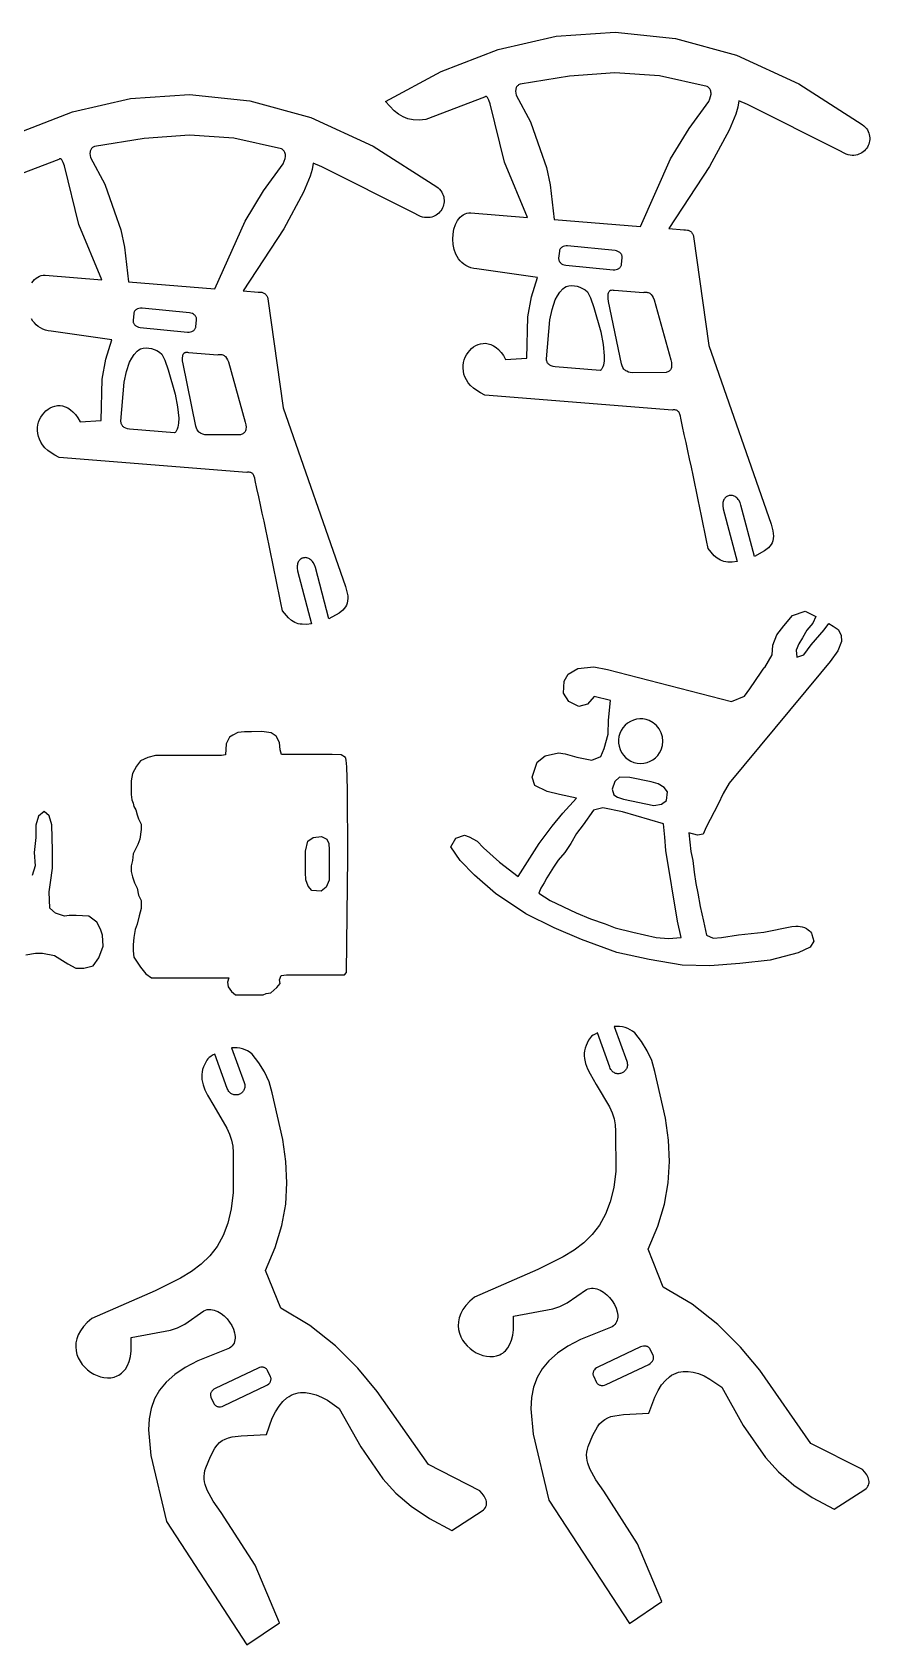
# Model space of a CAD drawing. Extents: x 7 to 283, y 18 to 289.
# Drawn here: x 145.4 to 283.4, y 17.6 to 283.4 of the extents above; entities that cross this region are included whole.
import ezdxf

# ---------------------------------------------------------------- set-up
doc = ezdxf.new("R2010")
doc.units = 0
doc.layers.add('DEFAULT', color=7, linetype='CONTINUOUS')

msp = doc.modelspace()

# ---------------------------------------------------------------- linework, layer by layer
at = {"layer": 'DEFAULT', "color": 7}
for points in [[(226.862111, 229.670998), (227.060248, 236.49193), (227.651257, 239.779771), (228.657609, 242.964088), (218.653007, 244.388816), (218.146355, 244.454683), (217.677235, 244.567795), (217.244964, 244.72486), (216.848855, 244.922586), (216.488222, 245.157679), (216.162381, 245.426847), (215.870646, 245.726797), (215.612332, 246.054237), (215.386752, 246.405873), (215.193222, 246.778413), (214.899569, 247.573035), (214.725887, 248.411759), (214.666695, 249.268244), (214.716507, 250.116148), (214.86984, 250.92913), (215.121211, 251.680848), (215.465135, 252.344959), (215.670091, 252.63593), (215.896129, 252.895122), (216.142564, 253.119241), (216.408709, 253.304995), (216.69388, 253.449091), (216.997392, 253.548236), (217.318557, 253.599138), (217.656692, 253.598504), (226.975388, 252.858693), (223.177537, 261.98681), (220.813912, 271.609114), (220.612828, 272.185177), (220.508322, 272.423139), (220.399994, 272.612908), (220.344121, 272.68625), (220.286961, 272.743378), (220.257864, 272.765429), (220.228405, 272.782905), (220.198568, 272.795633), (220.16834, 272.80344), (220.137709, 272.806153), (220.106659, 272.803597), (220.075176, 272.795599), (220.043248, 272.781986), (220.010861, 272.762583), (219.977999, 272.737218), (219.910801, 272.667906), (210.241691, 268.993585), (209.120435, 268.894895), (208.137583, 268.934591), (207.264976, 269.111103), (206.861214, 269.250173), (206.474452, 269.422858), (205.737853, 269.868286), (205.027017, 270.445815), (203.569993, 271.990891), (212.786311, 276.921344), (222.170034, 280.541382), (231.724278, 282.734034), (241.452159, 283.382333), (251.356794, 282.369308), (261.4413, 279.577991), (271.708794, 274.891412), (282.162391, 268.192603), (282.421417, 267.98286), (282.647733, 267.759618), (282.842189, 267.524701), (283.005632, 267.279931), (283.138911, 267.027131), (283.242873, 266.768124), (283.318368, 266.504733), (283.366243, 266.238781), (283.387347, 265.97209), (283.382527, 265.706484), (283.352632, 265.443784), (283.29851, 265.185815), (283.22101, 264.934399), (283.120979, 264.691358), (282.999266, 264.458516), (282.85672, 264.237695), (282.694187, 264.030718), (282.512517, 263.839409), (282.312557, 263.665589), (282.095157, 263.511082), (281.861163, 263.377711), (281.611425, 263.267298), (281.34679, 263.181666), (281.068108, 263.122639), (280.776225, 263.092038), (280.47199, 263.091687), (280.156252, 263.123409), (279.829858, 263.189027), (279.493657, 263.290362), (279.148498, 263.429239), (278.434694, 263.826907), (263.2462, 271.448812), (261.813816, 272.056013), (261.646715, 271.052793), (261.315837, 269.905741), (260.239786, 267.267748), (256.969763, 261.22944), (250.272091, 251.009397), (252.724391, 250.814699), (253.044885, 250.821887), (253.33234, 250.787122), (253.463678, 250.754007), (253.586754, 250.710403), (253.70157, 250.656311), (253.808124, 250.59173), (253.906417, 250.516661), (253.996448, 250.431102), (254.078216, 250.335055), (254.151722, 250.228519), (254.216965, 250.111495), (254.273945, 249.983981), (254.363114, 249.697487), (256.885087, 231.729597), (267.133599, 202.290186), (267.424796, 201.207404), (267.495358, 200.737496), (267.517311, 200.309721), (267.491717, 199.919937), (267.419637, 199.564001), (267.302133, 199.237771), (267.140267, 198.937104), (266.9351, 198.657859), (266.687694, 198.395892), (266.070411, 197.907228), (264.375688, 196.954987), (262.166488, 205.435412), (262.015255, 205.87262), (261.821839, 206.23792), (261.71186, 206.394192), (261.594394, 206.533192), (261.470459, 206.655154), (261.341075, 206.760315), (261.207261, 206.848909), (261.070036, 206.921172), (260.93042, 206.977337), (260.789432, 207.017641), (260.648092, 207.042318), (260.507418, 207.051603), (260.36843, 207.045732), (260.232148, 207.024939), (260.09959, 206.989459), (259.971776, 206.939528), (259.849725, 206.87538), (259.734457, 206.797251), (259.626991, 206.705376), (259.528345, 206.599989), (259.439541, 206.481326), (259.361596, 206.349621), (259.29553, 206.205111), (259.242363, 206.048029), (259.203114, 205.878611), (259.178801, 205.697092), (259.179065, 205.29869), (259.251309, 204.854704), (261.5305, 196.159014), (260.717134, 196.057771), (259.998889, 196.060093), (259.670277, 196.100181), (259.359252, 196.166267), (259.063751, 196.258389), (258.781709, 196.376581), (258.511062, 196.52088), (258.249747, 196.691323), (257.746853, 197.11078), (256.762215, 198.264992, 0.006316), (252.233289, 219.7602), (252.181307, 220.126565), (252.095104, 220.43622), (252.039171, 220.569781), (251.974682, 220.689162), (251.901639, 220.794366), (251.820041, 220.885389), (251.729888, 220.962234), (251.63118, 221.024898), (251.523918, 221.073382), (251.408101, 221.107685), (251.28373, 221.127807), (251.150805, 221.133748), (251.009324, 221.125507), (250.85929, 221.103084), (219.961883, 223.573904), (219.243168, 223.930615), (218.614106, 224.317675), (218.07106, 224.730934), (217.610393, 225.16624), (217.228468, 225.619444), (216.921647, 226.086393), (216.686293, 226.562937), (216.518769, 227.044924), (216.415437, 227.528204), (216.372659, 228.008626), (216.386799, 228.482039), (216.454219, 228.944291), (216.571282, 229.391232), (216.73435, 229.81871), (216.939786, 230.222575), (217.183952, 230.598676), (217.463212, 230.942861), (217.773928, 231.250979), (218.112462, 231.51888), (218.475178, 231.742413), (218.858437, 231.917426), (219.258603, 232.039768), (219.672038, 232.105289), (220.095104, 232.109837), (220.524165, 232.049262), (220.955583, 231.919412), (221.385721, 231.716136), (221.810941, 231.435284), (222.227605, 231.072704), (222.632078, 230.624245), (223.02072, 230.085757), (223.389896, 229.453087), (226.862111, 229.670998)], [(247.064001, 169.921696, 2.414654), (249.012816, 165.116298, 0.414137), (247.064001, 169.921696)], [(196.980704, 163.823086), (196.266118, 164.283813), (194.808792, 164.366116), (186.447112, 164.366116), (186.229907, 165.126317), (186.139596, 166.309005), (185.566614, 167.364798), (184.758012, 167.907794), (183.189316, 168.155091), (181.481906, 168.094907), (180.365894, 168.094907), (179.231502, 167.986287), (178.411187, 167.515293), (177.868192, 167.189503), (177.325302, 166.103617), (177.234991, 164.281097), (176.565101, 164.148911), (165.70519, 164.148911), (164.402594, 163.823086), (163.208088, 163.280196), (162.556507, 162.41141), (161.904997, 161.216904), (161.687792, 160.022399), (161.687792, 157.741902), (161.796412, 156.873116, -0.040383), (162.122203, 155.787196), (162.447887, 155.2442), (162.665092, 154.375485), (162.882298, 153.723904), (163.316708, 152.855189), (163.316708, 151.986403), (163.099503, 150.357487), (162.773713, 149.488807), (162.013582, 147.968511), (161.904997, 146.882485), (161.687792, 146.013805), (161.687792, 145.036399), (161.904997, 144.167684), (162.230717, 143.190383), (162.665092, 142.321598), (162.882298, 141.127092), (163.316708, 140.258306), (163.316708, 138.955216), (162.990883, 137.76071), (162.665092, 136.348999), (162.339302, 135.480213), (162.122203, 134.177087), (162.013582, 132.982617), (162.013582, 132.005211), (162.122203, 130.919291), (163.208088, 129.29041), (164.076803, 128.204383), (165.054209, 127.552909), (177.759607, 127.552909), (177.542402, 126.792708), (177.650987, 126.032613), (178.194017, 125.272412), (178.845598, 124.729416), (183.406486, 124.729416), (183.949516, 124.946586), (184.709611, 125.055207), (185.687017, 125.923993), (186.229907, 126.575502), (186.144888, 127.196991), (186.380402, 127.926994), (187.262206, 128.048597), (196.850317, 128.030887), (197.186691, 128.391708), (197.376128, 147.408829), (197.341507, 158.633841), (197.213126, 162.3195), (197.111326, 163.386123), (197.049794, 163.68857), (197.033244, 163.738354), (197.016216, 163.777477), (196.998704, 163.805776), (196.980704, 163.823086)], [(282.187897, 46.475086), (273.694807, 50.801587), (265.263511, 62.850981), (262.065795, 66.677944), (258.368909, 70.386312), (254.141246, 73.753866), (249.3512, 76.558387), (246.851699, 82.801601), (248.456217, 86.573548), (249.547901, 90.20045), (250.173582, 93.739123), (250.38009, 97.246378), (250.214255, 100.779031), (249.722906, 104.393893), (247.95099, 112.097503), (247.451011, 113.881988), (246.701685, 115.516554), (245.757764, 117.034121), (244.674002, 118.467611, 0.203107), (241.255515, 119.486609), (243.343112, 113.782016), (243.394792, 113.60065), (243.427605, 113.425362), (243.442544, 113.256511), (243.4406, 113.094458), (243.422763, 112.939562), (243.390026, 112.792182), (243.34338, 112.652679), (243.283816, 112.521412), (243.212326, 112.398741), (243.129901, 112.285025), (243.037532, 112.180624), (242.93621, 112.085897), (242.826928, 112.001205), (242.710675, 111.926907), (242.588445, 111.863362), (242.461228, 111.810931), (242.330015, 111.769973), (242.195798, 111.740847), (242.059568, 111.723914), (241.922317, 111.719532), (241.785036, 111.728062), (241.648716, 111.749863), (241.514348, 111.785296), (241.382925, 111.834718), (241.255437, 111.898491), (241.132876, 111.976974), (241.016232, 112.070526), (240.906499, 112.179507), (240.804666, 112.304277), (240.711725, 112.445196), (240.628668, 112.602623), (240.556486, 112.776917), (238.500885, 118.436284), (238.125918, 118.263937), (237.816171, 118.08148), (237.562869, 117.889065), (237.357236, 117.686843), (237.1905, 117.474963), (237.053883, 117.253577), (236.835915, 116.782885), (236.636988, 116.361697), (236.491506, 115.94059), (236.39635, 115.519344), (236.348402, 115.097739), (236.344543, 114.675554), (236.381654, 114.25257), (236.566317, 113.403321), (236.877442, 112.548229), (237.290082, 111.685531), (238.320117, 109.93027), (240.500683, 106.250929), (240.925402, 105.285642), (241.252056, 104.29865), (241.4557, 103.288189), (241.511384, 102.252498), (241.531266, 95.651352), (241.19593, 92.950173), (240.636873, 90.59552), (239.85894, 88.54759), (238.866978, 86.76658), (237.665834, 85.212687), (236.260353, 83.84611), (234.655383, 82.627045), (232.85577, 81.515689), (228.691999, 79.456896), (218.241986, 74.880505), (217.473814, 74.213919), (216.847602, 73.538933), (216.355408, 72.860056), (215.989292, 72.181797), (215.741313, 71.508668), (215.60353, 70.845176), (215.568001, 70.195832), (215.626787, 69.565145), (215.771947, 68.957625), (215.995538, 68.377781), (216.289621, 67.830123), (216.646255, 67.319161), (217.057499, 66.849404), (217.515411, 66.425361), (218.012051, 66.051542), (218.539479, 65.732457), (219.089753, 65.472616), (219.654932, 65.276527), (220.227076, 65.148701), (220.798243, 65.093646), (221.360493, 65.115874), (221.905885, 65.219892), (222.426478, 65.410211), (222.674993, 65.539143), (222.914331, 65.691341), (223.143498, 65.867369), (223.361503, 66.06779), (223.760054, 66.544069), (224.102042, 67.124687), (224.379526, 67.814153), (224.584567, 68.616978), (224.709222, 69.53767), (224.685613, 71.750696), (231.185724, 72.955979), (232.321925, 73.33868), (233.531277, 73.939283), (236.706798, 76.164899), (236.979209, 76.274332), (237.257663, 76.344014), (237.540646, 76.375967), (237.826645, 76.372211), (238.114148, 76.334769), (238.401641, 76.265662), (238.687612, 76.166913), (238.970549, 76.040542), (239.521266, 75.713023), (240.041689, 75.29928), (240.519716, 74.815486), (240.943245, 74.277815), (241.300172, 73.702441), (241.578395, 73.105536), (241.765811, 72.503276), (241.821684, 72.205191), (241.850318, 71.911832), (241.850198, 71.625221), (241.819813, 71.34738), (241.757649, 71.08033), (241.662194, 70.826092), (241.531934, 70.58669), (241.365357, 70.364143), (241.16095, 70.160474), (240.917201, 69.977706), (235.702203, 67.909884), (233.638541, 66.809853), (231.911962, 65.646264), (230.503358, 64.404511), (229.393625, 63.069985), (228.563655, 61.62808), (227.994342, 60.064187), (227.66658, 58.363699), (227.561262, 56.512009), (227.941531, 52.296592), (230.530717, 41.408597), (243.779005, 21.1068), (249.130714, 24.73579), (245.138504, 34.22971), (239.544507, 42.923001), (238.240638, 44.791239), (237.235572, 46.609367), (236.914688, 47.514562), (236.811837, 47.968803), (236.75202, 48.425134), (236.738718, 48.884302), (236.775409, 49.347052), (236.865573, 49.814131), (237.012692, 50.286285), (237.768805, 52.146793), (238.496841, 53.496636), (238.876682, 54.007323), (239.281127, 54.423062), (239.720717, 54.75476), (240.205992, 55.013322), (240.747493, 55.209655), (241.355762, 55.354665), (242.814766, 55.534342), (246.997784, 55.757692), (247.951187, 58.439493), (248.496152, 59.520689), (249.084684, 60.434863), (249.715328, 61.1866), (250.386627, 61.780487), (250.737067, 62.01967), (251.097125, 62.221109), (251.466618, 62.385378), (251.845366, 62.513051), (252.233185, 62.604701), (252.629893, 62.6609), (253.449251, 62.66924), (254.301984, 62.542659), (255.186635, 62.28574), (256.101749, 61.90307), (257.045868, 61.399235), (259.015301, 60.046411), (262.55163, 53.742795), (266.186528, 48.446778), (268.336961, 46.105062), (270.867263, 43.929377), (273.895842, 41.8911), (277.541108, 39.961608), (282.579692, 43.181799), (282.783506, 43.351512), (282.950534, 43.530109), (283.082137, 43.716717), (283.179673, 43.910464), (283.244502, 44.110481), (283.277985, 44.315894), (283.281482, 44.525832), (283.256351, 44.739423), (283.203952, 44.955797), (283.125646, 45.17408), (282.89675, 45.612892), (282.580541, 46.048884), (282.187897, 46.475086)], [(219.151906, 42.973096), (210.658816, 47.299598), (202.22752, 59.348992), (199.029803, 63.175954), (195.332917, 66.884322), (191.105255, 70.251877), (186.315209, 73.056397), (183.815708, 79.299611), (185.420215, 83.071548), (186.511895, 86.698446), (187.137575, 90.237117), (187.344085, 93.744375), (187.178254, 97.277032), (186.68691, 100.891898), (184.914999, 108.595513), (184.415, 110.379993), (183.665667, 112.014547), (182.721753, 113.532102), (181.638011, 114.965586, 0.203112), (178.219488, 115.984584), (180.307086, 110.279991), (180.358768, 110.098628), (180.391585, 109.923343), (180.406526, 109.754495), (180.404584, 109.592444), (180.38675, 109.43755), (180.354015, 109.290173), (180.30737, 109.150672), (180.247808, 109.019406), (180.176319, 108.896736), (180.093895, 108.783021), (180.001527, 108.678621), (179.900206, 108.583895), (179.790924, 108.499204), (179.674673, 108.424906), (179.552443, 108.361362), (179.425226, 108.308931), (179.294014, 108.267972), (179.159797, 108.238846), (179.023568, 108.221912), (178.886317, 108.21753), (178.749036, 108.226059), (178.612716, 108.247859), (178.478349, 108.283289), (178.346927, 108.332711), (178.219439, 108.396482), (178.096878, 108.474963), (177.980236, 108.568513), (177.870503, 108.677492), (177.768671, 108.80226), (177.675731, 108.943176), (177.592675, 109.1006), (177.520494, 109.274892), (175.464893, 114.934294), (175.089915, 114.761947), (174.780159, 114.57949), (174.526851, 114.387076), (174.321214, 114.184853), (174.154475, 113.972974), (174.017857, 113.751587), (173.799888, 113.280896), (173.600965, 112.859707), (173.455486, 112.4386), (173.360332, 112.017354), (173.312387, 111.595749), (173.30853, 111.173565), (173.345644, 110.75058), (173.530311, 109.901331), (173.841439, 109.046239), (174.254082, 108.183542), (175.284121, 106.42828), (177.464691, 102.748939), (177.88941, 101.783653), (178.216065, 100.79666), (178.419708, 99.786199), (178.475393, 98.750508), (178.495274, 92.149361), (178.159939, 89.448181), (177.600882, 87.093525), (176.822949, 85.045593), (175.830987, 83.264581), (174.629843, 81.710686), (173.224362, 80.344107), (171.619392, 79.12504), (169.819778, 78.013684), (165.656008, 75.954891), (155.205994, 71.378516), (154.437823, 70.711929), (153.811611, 70.036943), (153.319417, 69.358066), (152.953301, 68.679808), (152.705322, 68.006678), (152.567538, 67.343186), (152.53201, 66.693842), (152.590795, 66.063155), (152.735954, 65.455635), (152.959546, 64.875792), (153.253628, 64.328134), (153.610262, 63.817171), (154.021505, 63.347414), (154.479417, 62.923371), (154.976056, 62.549552), (155.503483, 62.230467), (156.053756, 61.970626), (156.618934, 61.774537), (157.191077, 61.646711), (157.762243, 61.591657), (158.324492, 61.613884), (158.869882, 61.717902), (159.390473, 61.908222), (159.638988, 62.037153), (159.878324, 62.189351), (160.107491, 62.365379), (160.325495, 62.565801), (160.724043, 63.042079), (161.066029, 63.622697), (161.343511, 64.312164), (161.548549, 65.114988), (161.673201, 66.03568), (161.649586, 68.248706), (168.149729, 69.453989), (169.285932, 69.83669), (170.495285, 70.437293), (173.670807, 72.662909), (173.943215, 72.772342), (174.221666, 72.842025), (174.504646, 72.873977), (174.790643, 72.870221), (175.078144, 72.832779), (175.365636, 72.763672), (175.651607, 72.664923), (175.934543, 72.538552), (176.485259, 72.211033), (177.005682, 71.79729), (177.48371, 71.313497), (177.90724, 70.775826), (178.264169, 70.200451), (178.542394, 69.603547), (178.729812, 69.001286), (178.785687, 68.703201), (178.814322, 68.409843), (178.814203, 68.123232), (178.783819, 67.84539), (178.721655, 67.57834), (178.626201, 67.324103), (178.495942, 67.0847), (178.329365, 66.862153), (178.124959, 66.658485), (177.881209, 66.475716), (172.66621, 64.407894), (170.602546, 63.307863), (168.875965, 62.144274), (167.467359, 60.902521), (166.357623, 59.567995), (165.52765, 58.12609), (164.958333, 56.562197), (164.630568, 54.86171), (164.525246, 53.01002), (164.90551, 48.794602), (167.494691, 37.906607), (180.743013, 17.604811), (186.094687, 21.2338), (182.102533, 30.727711), (176.508516, 39.421012), (175.204646, 41.289234), (174.199581, 43.107364), (173.878696, 44.012563), (173.775846, 44.466806), (173.716029, 44.923139), (173.702726, 45.382309), (173.739417, 45.845061), (173.829582, 46.312141), (173.9767, 46.784295), (174.732814, 48.644802), (175.46085, 49.994641), (175.840691, 50.505326), (176.245136, 50.921063), (176.684726, 51.252759), (177.170001, 51.511319), (177.711502, 51.707651), (178.319771, 51.85266), (179.778775, 52.032337), (183.961793, 52.255702), (184.915186, 54.937493), (185.460148, 56.018686), (186.048678, 56.932858), (186.679321, 57.684594), (187.35062, 58.27848), (187.70106, 58.517662), (188.061119, 58.719102), (188.430613, 58.883371), (188.809361, 59.011044), (189.197181, 59.102693), (189.59389, 59.158892), (190.413251, 59.167233), (191.265986, 59.04065), (192.150639, 58.78373), (193.065754, 58.401059), (194.009875, 57.89722), (195.979309, 56.544386), (199.515639, 50.240785), (203.150536, 44.944766), (205.30097, 42.603046), (207.831272, 40.427357), (210.859851, 38.389077), (214.505117, 36.459583), (219.543701, 39.679809), (219.747509, 39.849523), (219.914533, 40.028119), (220.046132, 40.214727), (220.143666, 40.408475), (220.208495, 40.608491), (220.241979, 40.813904), (220.245476, 41.023842), (220.220346, 41.237434), (220.167949, 41.453807), (220.089646, 41.672091), (219.860754, 42.110902), (219.544548, 42.546895), (219.151906, 42.973096)]]:
    msp.add_lwpolyline(points, format="xyb", close=True, dxfattribs=at)
for points in [[(231.388814, 252.499389), (245.612003, 251.370289), (250.580172, 262.498655), (253.609232, 267.51184), (256.870306, 271.954907), (257.052351, 272.404937), (257.171818, 272.815358), (257.228709, 273.18617), (257.233687, 273.356723), (257.223022, 273.517373), (257.196712, 273.668121), (257.154758, 273.808966), (257.097159, 273.939909), (257.023916, 274.060949), (256.935029, 274.172087), (256.830498, 274.273322), (256.710322, 274.364654), (256.574502, 274.446083), (248.758901, 276.174044), (241.406116, 276.677795), (233.933051, 276.156292), (225.756611, 274.808491), (225.638085, 274.757093), (225.53005, 274.697433), (225.432506, 274.629511), (225.345452, 274.553328), (225.26889, 274.468884), (225.202817, 274.376179), (225.147235, 274.275213), (225.102142, 274.165986), (225.067539, 274.048498), (225.043425, 273.92275), (225.026664, 273.646471), (225.051856, 273.337151), (225.119001, 272.99479), (227.471905, 268.608272), (229.096993, 264.04189), (230.116582, 261.098415), (230.733441, 258.231574), (231.388814, 252.499389)], [(161.249184, 242.234402), (175.472408, 241.105302), (180.440577, 252.233664), (183.469637, 257.246838), (186.730711, 261.689885), (186.912755, 262.139927), (187.032223, 262.550357), (187.089113, 262.921175), (187.094092, 263.09173), (187.083427, 263.252382), (187.057117, 263.403131), (187.015162, 263.543978), (186.957564, 263.674921), (186.884321, 263.795962), (186.795434, 263.9071), (186.690902, 264.008335), (186.570727, 264.099667), (186.434906, 264.181096), (178.619305, 265.909057), (171.26652, 266.412808), (163.793456, 265.891305), (155.617016, 264.543505), (155.498489, 264.492106), (155.390453, 264.432445), (155.292907, 264.364521), (155.205852, 264.288337), (155.129287, 264.203891), (155.063213, 264.111183), (155.007628, 264.010215), (154.962534, 263.900986), (154.927929, 263.783497), (154.903814, 263.657748), (154.887054, 263.38147), (154.912251, 263.072154), (154.979405, 262.729804), (157.33231, 258.343285), (158.957398, 253.776903), (159.976986, 250.833424), (160.593842, 247.966574), (161.249184, 242.234402)], [(233.291415, 244.997993), (241.104596, 244.228091), (241.361144, 244.223477), (241.604368, 244.258673), (241.828669, 244.330086), (241.931973, 244.37825), (242.028446, 244.434121), (242.117387, 244.497248), (242.198098, 244.567184), (242.269878, 244.643478), (242.332026, 244.725681), (242.383843, 244.813345), (242.424628, 244.906019), (242.453682, 245.003255), (242.470305, 245.104603), (242.585416, 246.272897), (242.588899, 246.37554), (242.579387, 246.476579), (242.557479, 246.575435), (242.523774, 246.67153), (242.47887, 246.764288), (242.423366, 246.85313), (242.357862, 246.937478), (242.282955, 247.016756), (242.199246, 247.090385), (242.107332, 247.157787), (241.901285, 247.271603), (241.669607, 247.353583), (241.417087, 247.399104), (233.6038, 248.169007), (233.347252, 248.173622), (233.104026, 248.13843), (232.879724, 248.067022), (232.776419, 248.018859), (232.679946, 247.962991), (232.591003, 247.899864), (232.510293, 247.82993), (232.438513, 247.753636), (232.376365, 247.671432), (232.324549, 247.583766), (232.283764, 247.491089), (232.254712, 247.393849), (232.238091, 247.292495), (232.123015, 246.124201), (232.119528, 246.021558), (232.129038, 245.920521), (232.150947, 245.821667), (232.184655, 245.725574), (232.229564, 245.63282), (232.285074, 245.543981), (232.350585, 245.459635), (232.4255, 245.38036), (232.509218, 245.306733), (232.601141, 245.239332), (232.807203, 245.125515), (233.038892, 245.043529), (233.291415, 244.997993)], [(236.889607, 240.590705), (237.358252, 239.584821), (237.935131, 238.025322), (239.078263, 234.001019), (239.47685, 231.913986), (239.64834, 230.028879), (239.622727, 229.221074), (239.508901, 228.534583), (239.415635, 228.244208), (239.296386, 227.993016), (239.226608, 227.883035), (239.149844, 227.783957), (239.06593, 227.69615), (238.974701, 227.619983), (231.546082, 228.209687), (231.205962, 228.288437), (230.91249, 228.393192), (230.665664, 228.523955), (230.559744, 228.599091), (230.465484, 228.680729), (230.382886, 228.76887), (230.311949, 228.863516), (230.252673, 228.964665), (230.205057, 229.072319), (230.169101, 229.186478), (230.144806, 229.307142), (230.132172, 229.434312), (230.131197, 229.567987), (230.689631, 235.997547), (231.032969, 237.707575), (231.559059, 239.259873), (231.906456, 239.945813), (232.318528, 240.555049), (232.801601, 241.075156), (233.071742, 241.297904), (233.362006, 241.49371), (233.819375, 241.587553), (234.272053, 241.622332), (234.720041, 241.598047), (235.163338, 241.514701), (235.601943, 241.372292), (236.035857, 241.170823), (236.465079, 240.910293), (236.889607, 240.590705)], [(244.276492, 227.268405), (243.933051, 227.304036), (243.622659, 227.381616), (243.345315, 227.501145), (243.219036, 227.576641), (243.101019, 227.662625), (242.991263, 227.759098), (242.889769, 227.866059), (242.711564, 228.111447), (242.566405, 228.398791), (242.454289, 228.728094), (240.362599, 238.999889), (240.290088, 239.507944), (240.27078, 239.937476), (240.304673, 240.288487), (240.341569, 240.434548), (240.391765, 240.560979), (240.45526, 240.667781), (240.491995, 240.713822), (240.532055, 240.754955), (240.575439, 240.79118), (240.622149, 240.822499), (240.672182, 240.848911), (240.725541, 240.870415), (240.782224, 240.887013), (240.842232, 240.898703), (240.972222, 240.907364), (241.11551, 240.896396), (241.272095, 240.865801), (246.086983, 240.483496), (246.234423, 240.518353), (246.376996, 240.538736), (246.514704, 240.544645), (246.647547, 240.536078), (246.775524, 240.513038), (246.898637, 240.475525), (247.016885, 240.423538), (247.13027, 240.357078), (247.238792, 240.276145), (247.34245, 240.18074), (247.53518, 239.946514), (247.708462, 239.654402), (247.862302, 239.304407), (250.605784, 229.396184), (250.701651, 228.964348), (250.741971, 228.581493), (250.726745, 228.24762), (250.698301, 228.099052), (250.655971, 227.962729), (250.599754, 227.838652), (250.52965, 227.726821), (250.445659, 227.627235), (250.34778, 227.539896), (250.236015, 227.464802), (250.110363, 227.401954), (249.970823, 227.351352), (249.817396, 227.312996), (244.276492, 227.268405)], [(163.151785, 234.733006), (170.965001, 233.963104), (171.221549, 233.958478), (171.464775, 233.993666), (171.689077, 234.065074), (171.792382, 234.113237), (171.888855, 234.169107), (171.977798, 234.232235), (172.058509, 234.302172), (172.130288, 234.378468), (172.192436, 234.460674), (172.244252, 234.548342), (172.285037, 234.64102), (172.314089, 234.738262), (172.33071, 234.839616), (172.445786, 236.00791), (172.449275, 236.110553), (172.439768, 236.211591), (172.417864, 236.310445), (172.384163, 236.406538), (172.339262, 236.499293), (172.283761, 236.588132), (172.218259, 236.672477), (172.143354, 236.751751), (172.059646, 236.825377), (171.967733, 236.892777), (171.761688, 237.006587), (171.530011, 237.088563), (171.277492, 237.134082), (163.464205, 237.903985), (163.207657, 237.908611), (162.964433, 237.873423), (162.740132, 237.802017), (162.636828, 237.753855), (162.540355, 237.697986), (162.451414, 237.634859), (162.370703, 237.564925), (162.298924, 237.488632), (162.236775, 237.406429), (162.184958, 237.318766), (162.144173, 237.226092), (162.115119, 237.128856), (162.098496, 237.027508), (161.983385, 235.859214), (161.979903, 235.756565), (161.989419, 235.655522), (162.011332, 235.556664), (162.045044, 235.460568), (162.089956, 235.36781), (162.145468, 235.278969), (162.210981, 235.194622), (162.285896, 235.115347), (162.369614, 235.04172), (162.461535, 234.97432), (162.667592, 234.860508), (162.899273, 234.77853), (163.151785, 234.733006)], [(166.750012, 230.325683), (167.218657, 229.31981), (167.795536, 227.76032), (168.938668, 223.736028), (169.337254, 221.648998), (169.508745, 219.763892), (169.483131, 218.956087), (169.369306, 218.269596), (169.27604, 217.979222), (169.156791, 217.728029), (169.087013, 217.618049), (169.010249, 217.51897), (168.926334, 217.431163), (168.835105, 217.354997), (161.406487, 217.9447), (161.066367, 218.02344), (160.772894, 218.128191), (160.526069, 218.258953), (160.420148, 218.334089), (160.325889, 218.415729), (160.243291, 218.503872), (160.172354, 218.59852), (160.113077, 218.699672), (160.065461, 218.807328), (160.029506, 218.921488), (160.005211, 219.042154), (159.992576, 219.169324), (159.991601, 219.303), (160.550022, 225.73253), (160.893359, 227.442555), (161.419448, 228.994851), (161.766848, 229.680791), (162.178922, 230.290027), (162.662, 230.810134), (162.932144, 231.032882), (163.222411, 231.228688), (163.679779, 231.322533), (164.132458, 231.357315), (164.580446, 231.333035), (165.023743, 231.249692), (165.462348, 231.107286), (165.896262, 230.905816), (166.325483, 230.645282), (166.750012, 230.325683)], [(174.136897, 217.003383), (173.793456, 217.039025), (173.483064, 217.116609), (173.20572, 217.23614), (173.079441, 217.311637), (172.961423, 217.397621), (172.851668, 217.494094), (172.750173, 217.601055), (172.571969, 217.846445), (172.426809, 218.133794), (172.314694, 218.463107), (170.223004, 228.734902), (170.150493, 229.242956), (170.131184, 229.672484), (170.165077, 230.023491), (170.201974, 230.16955), (170.25217, 230.295979), (170.315665, 230.40278), (170.3524, 230.44882), (170.39246, 230.489952), (170.435844, 230.526178), (170.482553, 230.557497), (170.532587, 230.583909), (170.585946, 230.605414), (170.642629, 230.622012), (170.702637, 230.633704), (170.832626, 230.642367), (170.975914, 230.631404), (171.1325, 230.600814), (175.947387, 230.218509), (176.094827, 230.253367), (176.237401, 230.27375), (176.375109, 230.279658), (176.507951, 230.271091), (176.635929, 230.248051), (176.759042, 230.210536), (176.87729, 230.158548), (176.990675, 230.092087), (177.099196, 230.011152), (177.202855, 229.915745), (177.395584, 229.681512), (177.568867, 229.389392), (177.722706, 229.039385), (180.466189, 219.131197), (180.562055, 218.69935), (180.602376, 218.316486), (180.587149, 217.982608), (180.558706, 217.834039), (180.516376, 217.697716), (180.460159, 217.573639), (180.390054, 217.461809), (180.306063, 217.362226), (180.208185, 217.274889), (180.09642, 217.199799), (179.970767, 217.136956), (179.831228, 217.086359), (179.677801, 217.048009), (174.136897, 217.003383)], [(256.474207, 134.537485), (257.582317, 134.069102), (258.963901, 134.197796), (261.771201, 134.616402), (265.908684, 135.054199), (270.564716, 135.973891), (271.22573, 136.047847), (271.573762, 136.042237), (271.925221, 136.003378), (272.273915, 135.927629), (272.613652, 135.811345), (272.938241, 135.650886), (273.241488, 135.442607), (273.46448, 135.2757), (273.556672, 135.186272), (273.637548, 135.092619), (273.770017, 134.891906), (273.871214, 134.672105), (274.149785, 133.572885), (273.555284, 132.585707), (271.569709, 131.656102), (266.974884, 130.414501), (261.970202, 129.877009), (257.028985, 129.489694), (252.491699, 129.639201), (247.030804, 130.533316), (241.69691, 131.72761), (235.866411, 133.839585), (231.363591, 135.743985), (226.687592, 138.075494), (221.728594, 141.411396), (218.247383, 144.476188), (215.903387, 146.883085), (214.373389, 149.122589), (215.158285, 150.560087), (216.589892, 151.0163), (217.396907, 150.746284), (218.696999, 150.055086), (219.746901, 148.938791), (222.394392, 146.580084), (225.434807, 144.233582), (228.900214, 149.667313), (231.026511, 152.518992), (232.817987, 154.663105), (235.070403, 157.142709), (232.255695, 157.766808), (230.237594, 158.2668), (228.204289, 159.232988), (227.765292, 160.622015), (228.600988, 163.099609), (229.922811, 164.133107), (232.081705, 164.635497), (233.204209, 164.444292), (235.094216, 163.8929), (237.565706, 163.377809), (239.060708, 163.984093), (239.631996, 165.334915), (240.284, 167.713307), (240.358789, 169.981915), (240.6644, 173.214489), (237.948117, 173.902899), (236.887914, 172.652584), (235.469183, 172.226817), (233.822205, 173.100294), (232.903995, 174.444096), (233.009616, 176.452001), (233.667512, 177.589286), (235.289513, 178.495784), (237.898587, 178.807816), (240.190408, 178.369313), (260.60841, 173.095708), (262.744197, 173.961884), (263.615699, 175.185705), (265.485598, 177.933703), (265.820396, 178.397601), (266.013292, 178.619057), (266.068199, 178.666609), (266.08731, 178.679445), (266.101637, 178.686838), (266.107189, 178.688926), (266.111765, 178.690173), (266.115436, 178.690752), (266.118276, 178.690838), (266.120358, 178.690603), (266.121755, 178.69022), (266.12254, 178.689863), (266.122725, 178.689749), (266.12277, 178.689717), (266.122785, 178.689706), (267.319795, 180.767214), (267.437306, 182.380996), (268.088286, 184.087488), (269.23679, 185.548094), (270.662506, 187.245413), (272.764709, 187.948394), (274.514486, 187.066908), (274.028006, 185.998908), (273.006397, 184.838516), (272.285001, 183.551195), (271.6905, 182.564017), (271.246212, 181.513304), (271.375611, 180.397009), (272.533498, 180.791908), (273.745607, 182.402586), (275.852184, 184.873512), (276.66001, 185.947403), (277.347186, 185.479796), (278.184292, 184.948795), (278.680898, 184.031114), (278.750289, 182.940113), (278.115501, 181.439114), (276.839997, 179.678401), (275.252497, 177.76631), (260.223317, 159.634202), (259.221605, 157.934484), (258.399597, 156.158882), (256.448913, 152.383384), (255.924015, 151.225391), (255.000196, 151.049814), (253.573386, 151.441397), (253.730689, 149.888011), (253.930785, 148.352616), (254.216217, 146.851617), (254.469194, 144.939703), (254.705203, 143.070509), (255.084897, 141.458915), (255.442085, 139.290989), (256.005612, 136.858692), (256.474207, 134.537485)], [(250.072207, 158.170809), (249.528083, 158.925189), (248.533214, 159.505191), (247.36231, 159.823785), (243.860708, 160.565782), (242.150089, 160.581411), (241.378705, 159.907499), (240.924786, 158.651116), (241.192085, 157.718196), (241.805813, 157.281492), (242.836206, 156.994296), (247.804517, 155.929012), (249.061817, 156.134294), (249.875111, 156.738391), (250.072207, 158.170809)], [(249.40641, 152.884787), (242.635017, 154.863906), (239.379196, 155.533196), (237.853114, 155.186098), (236.141295, 152.726708), (235.048496, 151.313198), (234.144291, 149.678284), (233.128009, 148.1969), (232.055705, 146.916599), (231.281887, 145.7573), (230.194591, 144.023786), (229.723315, 143.161491), (229.192314, 142.324384), (228.868005, 141.471297), (230.696805, 140.273511), (235.002917, 138.239888), (237.344091, 137.249711), (239.761783, 136.43931), (241.455504, 135.758202), (244.334489, 135.035502), (248.18661, 134.185201), (250.2287, 133.993996), (252.32039, 134.171408), (251.694985, 136.876896), (249.798593, 148.542692), (249.64711, 150.694884), (249.40641, 152.884787)], [(191.472397, 141.935694), (190.823215, 142.617613), (190.454104, 143.695208), (190.392191, 144.886504), (190.422989, 148.404509), (190.792806, 150.049689), (191.656511, 150.647506), (193.044586, 150.817298), (193.938913, 150.363414), (194.247311, 149.681882), (194.308801, 148.632086), (194.278109, 143.637917), (193.784291, 142.474491), (192.982603, 141.821711), (191.472397, 141.935694)], [(245.615813, 66.699201), (238.569888, 63.364886), (238.349124, 63.237725), (238.160088, 63.083174), (238.005709, 62.907188), (237.942431, 62.813016), (237.888916, 62.715719), (237.84553, 62.616039), (237.812638, 62.514721), (237.790607, 62.412509), (237.779804, 62.310147), (237.780593, 62.20838), (237.793342, 62.107952), (237.818417, 62.009606), (237.856183, 61.914087), (238.356599, 60.852297), (238.406218, 60.762386), (238.466076, 60.680503), (238.535366, 60.606835), (238.613283, 60.541573), (238.699023, 60.484905), (238.791778, 60.437021), (238.890744, 60.398109), (238.995116, 60.36836), (239.104087, 60.347962), (239.216852, 60.337105), (239.450543, 60.344767), (239.689744, 60.392863), (239.928012, 60.482903), (246.973796, 63.817182), (247.194589, 63.944383), (247.383637, 64.098951), (247.538015, 64.274938), (247.601289, 64.369106), (247.654799, 64.466398), (247.698179, 64.566071), (247.731064, 64.667383), (247.753088, 64.769589), (247.763886, 64.871946), (247.763091, 64.97371), (247.750339, 65.074139), (247.725264, 65.172489), (247.6875, 65.268016), (247.187191, 66.329807), (247.137572, 66.419718), (247.077715, 66.501602), (247.008426, 66.57527), (246.930511, 66.640533), (246.844774, 66.697201), (246.752021, 66.745086), (246.653058, 66.783998), (246.54869, 66.813747), (246.439722, 66.834146), (246.326959, 66.845004), (246.093274, 66.837341), (245.854078, 66.789244), (245.615813, 66.699201)], [(182.579786, 63.197211), (175.533897, 59.862896), (175.313134, 59.735734), (175.124099, 59.58118), (174.969722, 59.40519), (174.906444, 59.311017), (174.85293, 59.213718), (174.809544, 59.114037), (174.776652, 59.012718), (174.754622, 58.910506), (174.743818, 58.808145), (174.744607, 58.70638), (174.757355, 58.605954), (174.782428, 58.507612), (174.820192, 58.412098), (175.320607, 57.350307), (175.370226, 57.260397), (175.430083, 57.178513), (175.499373, 57.104846), (175.577289, 57.039584), (175.663026, 56.982917), (175.75578, 56.935033), (175.854743, 56.896122), (175.959112, 56.866374), (176.068081, 56.845976), (176.180843, 56.835118), (176.414528, 56.842781), (176.653723, 56.890875), (176.891985, 56.980914), (183.937804, 60.315193), (184.158596, 60.442383), (184.347643, 60.596945), (184.502018, 60.772929), (184.565291, 60.867095), (184.6188, 60.964387), (184.66218, 61.06406), (184.695064, 61.165371), (184.717088, 61.267576), (184.727886, 61.369932), (184.727093, 61.471695), (184.714342, 61.572122), (184.68927, 61.670468), (184.651509, 61.765991), (184.151199, 62.827817), (184.10158, 62.917728), (184.041722, 62.999612), (183.972432, 63.07328), (183.894514, 63.138543), (183.808774, 63.195211), (183.716019, 63.243096), (183.617052, 63.282008), (183.51268, 63.311758), (183.403709, 63.332156), (183.290944, 63.343014), (183.057253, 63.335351), (182.818052, 63.287254), (182.579786, 63.197211)]]:
    msp.add_lwpolyline(points, close=True, dxfattribs=at)
msp.add_lwpolyline([(142.646722, 266.656357), (152.030458, 270.276414), (161.584719, 272.469095), (171.312615, 273.117422), (181.217259, 272.104416), (191.301763, 269.313099), (201.569238, 264.626492), (212.022796, 257.927616), (212.281821, 257.71787), (212.508138, 257.494625), (212.702594, 257.259706), (212.866037, 257.014934), (212.999315, 256.762133), (213.103278, 256.503124), (213.178773, 256.239732), (213.226648, 255.973779), (213.247751, 255.707087), (213.242932, 255.44148), (213.213037, 255.178781), (213.158915, 254.920811), (213.081415, 254.669395), (212.981384, 254.426354), (212.859671, 254.193511), (212.717124, 253.972691), (212.554592, 253.765714), (212.372921, 253.574404), (212.172962, 253.400585), (211.955561, 253.246078), (211.721568, 253.112706), (211.47183, 253.002293), (211.207195, 252.916661), (210.928512, 252.857632), (210.636629, 252.827031), (210.332395, 252.826679), (210.016656, 252.858399), (209.690263, 252.924015), (209.354062, 253.025348), (209.008902, 253.164223), (208.295099, 253.561885), (193.106604, 261.18379), (191.674186, 261.790991), (191.507091, 260.787777), (191.176218, 259.640729), (190.100175, 257.002742), (186.830163, 250.964435), (180.132496, 240.74441), (182.584796, 240.549712), (182.90529, 240.556889), (183.192745, 240.522116), (183.324081, 240.488998), (183.447157, 240.445392), (183.561972, 240.391298), (183.668524, 240.326717), (183.766815, 240.251648), (183.856844, 240.166091), (183.938609, 240.070046), (184.012112, 239.963513), (184.077351, 239.846492), (184.134326, 239.718983), (184.223484, 239.4325), (186.745492, 221.464611), (196.994004, 192.025199), (197.285201, 190.942406), (197.355763, 190.472493), (197.377716, 190.044715), (197.352122, 189.654928), (197.280042, 189.298989), (197.162538, 188.972758), (197.000671, 188.672091), (196.795504, 188.392846), (196.548098, 188.130881), (195.930815, 187.642221), (194.236093, 186.69), (192.026893, 195.17039), (191.87566, 195.607604), (191.682244, 195.972908), (191.572265, 196.129182), (191.454799, 196.268183), (191.330865, 196.390147), (191.201481, 196.495309), (191.067667, 196.583904), (190.930442, 196.656167), (190.790827, 196.712333), (190.649839, 196.752637), (190.508499, 196.777314), (190.367825, 196.786599), (190.228838, 196.780728), (190.092555, 196.759935), (189.959998, 196.724455), (189.832184, 196.674524), (189.710133, 196.610377), (189.594865, 196.532248), (189.487399, 196.440373), (189.388754, 196.334986), (189.299949, 196.216324), (189.222004, 196.08462), (189.155938, 195.94011), (189.102771, 195.783029), (189.063521, 195.613613), (189.039208, 195.432095), (189.039471, 195.033698), (189.111714, 194.589717), (191.390905, 185.893992), (190.577529, 185.79276), (189.859278, 185.795087), (189.530665, 185.835175), (189.219639, 185.901262), (188.924138, 185.993384), (188.642096, 186.111577), (188.371449, 186.255876), (188.110134, 186.426319), (187.607238, 186.845778), (186.622584, 188.000005, 0.006317), (182.093694, 209.495214), (182.041711, 209.861578), (181.955509, 210.171233), (181.899575, 210.304794), (181.835087, 210.424176), (181.762043, 210.529379), (181.680445, 210.620403), (181.590292, 210.697247), (181.491585, 210.759911), (181.384323, 210.808395), (181.268506, 210.842698), (181.144135, 210.862821), (181.011209, 210.868762), (180.869729, 210.860521), (180.719695, 210.838097), (149.822288, 213.308882), (149.103572, 213.665596), (148.47451, 214.052659), (147.931465, 214.46592), (147.470798, 214.901228), (147.088873, 215.354434), (146.782052, 215.821384), (146.546698, 216.297929), (146.379174, 216.779918), (146.275841, 217.263199), (146.233064, 217.743621), (146.247204, 218.217034), (146.314624, 218.679286), (146.431686, 219.126227), (146.594754, 219.553706), (146.80019, 219.957571), (147.044357, 220.333671), (147.323617, 220.677856), (147.634333, 220.985975), (147.972867, 221.253876), (148.335583, 221.477409), (148.718842, 221.652422), (149.119008, 221.774765), (149.532443, 221.840286), (149.955509, 221.844835), (150.38457, 221.784261), (150.815988, 221.654412), (151.246126, 221.451138), (151.671345, 221.170287), (152.08801, 220.807709), (152.492482, 220.359253), (152.881125, 219.820767), (153.2503, 219.188101), (156.722516, 219.406011), (156.722516, 219.406011), (156.920653, 226.226917), (157.511662, 229.514765), (158.518013, 232.699101), (148.513412, 234.123794), (148.006759, 234.189661), (147.53764, 234.302774), (147.105369, 234.459839), (146.709259, 234.657566), (146.348627, 234.89266), (146.022786, 235.161829), (145.731051, 235.46178), (145.472737, 235.789221), (145.247157, 236.140858)], format="xyb", dxfattribs=at)
for points in [[(145.325541, 242.079966), (145.530497, 242.370939), (145.756535, 242.630132), (146.002969, 242.854252), (146.269115, 243.040007), (146.554286, 243.184103), (146.857797, 243.283249), (147.178962, 243.334151), (147.517097, 243.333517), (156.835792, 242.593707), (153.037941, 251.721818), (150.674317, 261.344092), (150.473233, 261.920175), (150.368726, 262.158141), (150.260398, 262.347913), (150.204525, 262.421254), (150.147366, 262.478381), (150.118269, 262.50043), (150.088809, 262.517905), (150.058973, 262.530633), (150.028745, 262.538438), (149.998113, 262.541149), (149.967063, 262.538591), (149.935581, 262.530591), (149.903653, 262.516975), (149.871265, 262.49757), (149.838404, 262.472203), (149.771206, 262.402884), (140.102096, 258.728598)], [(144.295883, 131.327807), (145.934007, 131.608407), (147.07429, 131.576798), (149.020107, 131.196715), (151.264514, 129.830195), (152.549684, 129.14249), (153.852915, 129.106295), (155.441685, 129.53051), (156.346102, 130.830496), (157.05201, 132.767211), (156.938804, 134.563591), (156.640107, 135.550099), (156.0201, 136.708515), (154.690304, 137.702713), (152.626307, 137.780783), (151.485988, 137.812498), (150.667014, 137.672198), (149.214417, 138.201506), (148.261599, 139.020585), (148.152485, 141.691007), (148.368103, 143.216701), (148.719893, 145.614284), (148.735803, 148.490587), (148.604817, 152.735209), (148.180107, 154.250002), (147.354607, 154.962401), (146.388208, 154.170486), (145.993309, 152.699791), (145.95789, 150.683595), (145.708511, 148.203602), (145.863698, 145.975917), (145.340987, 144.380303)]]:
    msp.add_lwpolyline(points, dxfattribs=at)
msp.add_arc((255.544002, 168.635504), 0, 270, 243.434949, dxfattribs=at)

doc.saveas('drawing.dxf')
